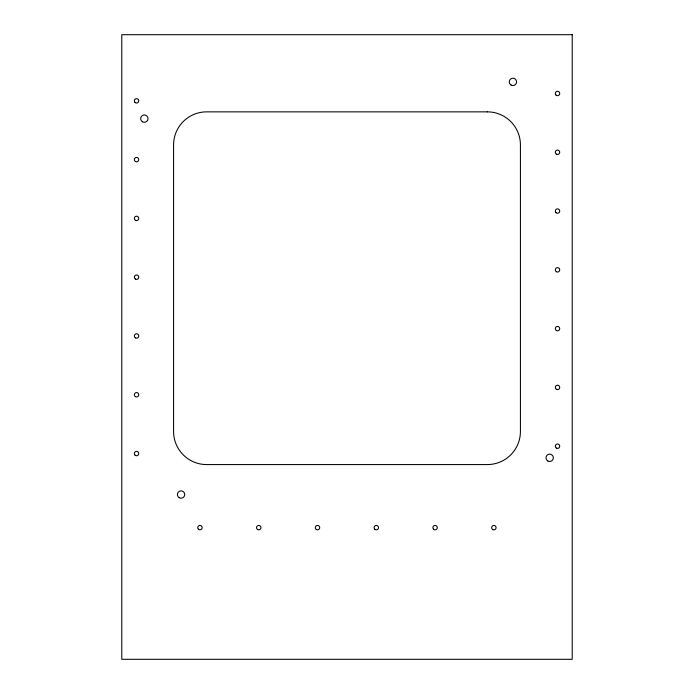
<?xml version="1.0" encoding="UTF-8"?>
<svg xmlns="http://www.w3.org/2000/svg" width="694" height="694" viewBox="0 0 694 694"><rect width="100%" height="100%" fill="white"/><g stroke="black" fill="none" stroke-linecap="round" stroke-linejoin="round"><path stroke-width="1.04" d="M572.22 34.7L121.78 34.7L121.78 659.3L572.22 659.3L572.22 34.7M487.353 111.855L206.647 111.855A33.069 33.069 0 0 0 173.578 144.925L173.578 431.503A33.069 33.069 0 0 0 206.647 464.572L487.353 464.572A33.069 33.069 0 0 0 520.422 431.503L520.422 144.925A33.069 33.069 0 0 0 487.353 111.855M374.751 529.192A2.203 2.203 0 0 0 378.438 528.212A2.203 2.203 0 0 0 375.74 525.505A2.203 2.203 0 0 0 374.751 529.192M198.389 529.184A2.203 2.203 0 0 0 202.075 528.195A2.203 2.203 0 0 0 199.378 525.497A2.203 2.203 0 0 0 198.389 529.184M433.533 529.201A2.203 2.203 0 0 0 437.22 528.212A2.203 2.203 0 0 0 434.522 525.514A2.203 2.203 0 0 0 433.533 529.201M316.421 529.539A2.203 2.203 0 0 0 319.726 527.631A2.203 2.203 0 0 0 316.421 525.722A2.203 2.203 0 0 0 316.421 529.539M257.63 529.539A2.203 2.203 0 0 0 260.944 527.631A2.203 2.203 0 0 0 257.63 525.722A2.203 2.203 0 0 0 257.63 529.539M492.775 529.557A2.203 2.203 0 0 0 496.08 527.648A2.203 2.203 0 0 0 492.775 525.74A2.203 2.203 0 0 0 492.775 529.557M556.423 330.535A2.203 2.203 0 0 0 559.728 328.626A2.203 2.203 0 0 0 556.423 326.718A2.203 2.203 0 0 0 556.423 330.535M555.972 95.043A2.203 2.203 0 0 0 559.659 94.054A2.203 2.203 0 0 0 556.952 91.356A2.203 2.203 0 0 0 555.972 95.043M556.423 271.753A2.203 2.203 0 0 0 559.728 269.845A2.203 2.203 0 0 0 556.423 267.936A2.203 2.203 0 0 0 556.423 271.753M556.423 389.325A2.203 2.203 0 0 0 559.728 387.417A2.203 2.203 0 0 0 556.423 385.508A2.203 2.203 0 0 0 556.423 389.325M556.423 154.181A2.203 2.203 0 0 0 559.728 152.272A2.203 2.203 0 0 0 556.423 150.364A2.203 2.203 0 0 0 556.423 154.181M555.972 212.616A2.203 2.203 0 0 0 559.659 211.627A2.203 2.203 0 0 0 556.952 208.929A2.203 2.203 0 0 0 555.972 212.616M556.423 448.107A2.203 2.203 0 0 0 559.728 446.199A2.203 2.203 0 0 0 556.423 444.29A2.203 2.203 0 0 0 556.423 448.107M135.451 337.883A2.203 2.203 0 0 0 138.757 335.974A2.203 2.203 0 0 0 135.451 334.066A2.203 2.203 0 0 0 135.451 337.883M134.992 102.391A2.203 2.203 0 0 0 138.679 101.402A2.203 2.203 0 0 0 135.981 98.704A2.203 2.203 0 0 0 134.992 102.391M135.451 279.101A2.203 2.203 0 0 0 138.757 277.192A2.203 2.203 0 0 0 135.451 275.284A2.203 2.203 0 0 0 135.451 279.101M135.451 396.673A2.203 2.203 0 0 0 138.757 394.765A2.203 2.203 0 0 0 135.451 392.856A2.203 2.203 0 0 0 135.451 396.673M135.451 161.529A2.203 2.203 0 0 0 138.757 159.62A2.203 2.203 0 0 0 135.451 157.712A2.203 2.203 0 0 0 135.451 161.529M135.451 220.319A2.203 2.203 0 0 0 138.757 218.402A2.203 2.203 0 0 0 135.451 216.493A2.203 2.203 0 0 0 135.451 220.319M134.992 455.108A2.203 2.203 0 0 0 138.679 454.119A2.203 2.203 0 0 0 135.981 451.421A2.203 2.203 0 0 0 134.992 455.108M179.234 497.728A3.678 3.678 0 0 0 184.743 494.544A3.678 3.678 0 0 0 179.234 491.361A3.678 3.678 0 0 0 179.234 497.728M142.496 121.806A3.678 3.678 0 0 0 148.004 118.622A3.678 3.678 0 0 0 142.496 115.438A3.678 3.678 0 0 0 142.496 121.806M547.835 460.99A3.678 3.678 0 0 0 553.344 457.806A3.678 3.678 0 0 0 547.835 454.622A3.678 3.678 0 0 0 547.835 460.99M511.096 85.067A3.678 3.678 0 0 0 516.605 81.883A3.678 3.678 0 0 0 511.096 78.7A3.678 3.678 0 0 0 511.096 85.067"/></g></svg>
